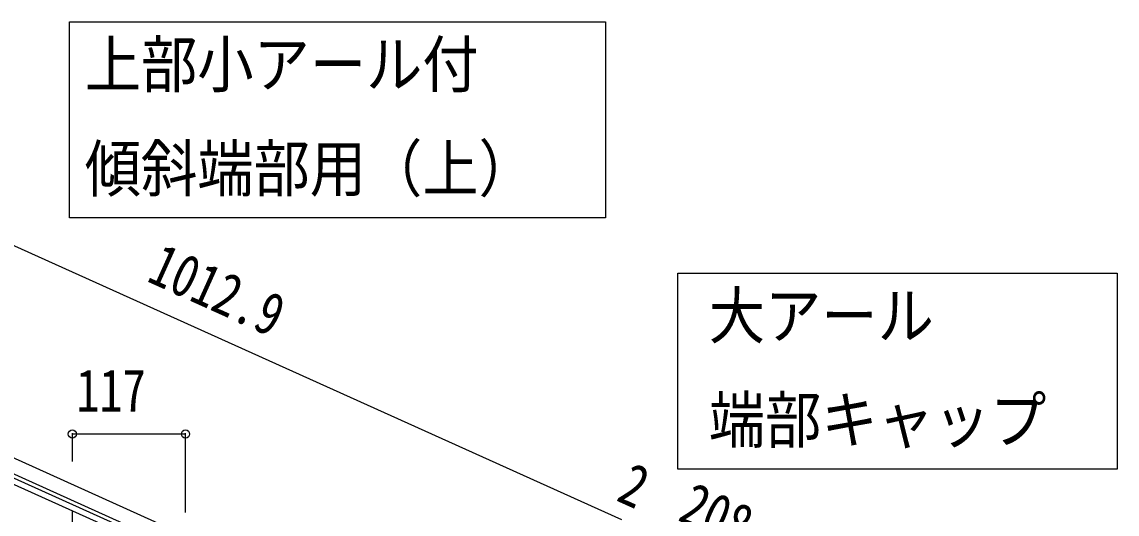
# Model space of a CAD drawing. Units: millimetres, scale not verified. Extents: x -4015 to 4015, y -2862 to 2860.
# Drawn here: x 760 to 1894, y -1006 to -496 of the extents above; entities that cross this region are included whole.
import ezdxf
from ezdxf.enums import TextEntityAlignment as Align

# ---------------------------------------------------------------- set-up
doc = ezdxf.new("R2010")
doc.units = ezdxf.units.MM
doc.header["$LTSCALE"] = 10
doc.layers.add('0-3_YKK_A1', color=4, linetype='Continuous')
doc.layers.add('0-4_YKK_D', color=6, linetype='Continuous')
doc.styles.add('ＭＳ ゴシック', font='')
doc.styles.get('ＭＳ ゴシック').set_extended_font_data('MS Gothic')

msp = doc.modelspace()

# ---------------------------------------------------------------- linework, layer by layer
at = {"layer": '0-3_YKK_A1'}
for p, q in [((450.01, -811.75), (1299.27, -1193.96)), ((443.85, -825.43), (1293.11, -1207.64)), ((1246.79, -1191.17), (537.99, -872.18)), ((1244.32, -1196.65), (535.53, -877.65)), ((812.69, -1186.33), (812.69, -1002.39))]:
    msp.add_line(p, q, dxfattribs=at)
for points in [[(1364.21, -496.47), (1364.21, -699.01), (809.65, -699.01), (809.65, -496.47)], [(1893.66, -756.53), (1893.66, -959.08), (1439.1, -959.08), (1439.1, -756.53)]]:
    msp.add_lwpolyline(points, close=True, dxfattribs=at)
at = {"layer": '0-4_YKK_D'}
for p, q in [((1381.36, -1011.54), (457.69, -595.85)), ((812.69, -951.39), (812.69, -921.82)), ((929.69, -922.82), (812.69, -922.82)), ((929.69, -1004.04), (929.69, -921.82))]:
    msp.add_line(p, q, dxfattribs=at)
for centre in [(812.69, -922.82), (929.69, -922.82)]:
    msp.add_circle(centre, 4.25, dxfattribs=at)

# ---------------------------------------------------------------- texts
at = {"layer": '0-3_YKK_A1', "style": 'ＭＳ ゴシック', "width": 0.9}
for s, p in [('上部小アール付', (825.48, -578.28)), ('傾斜端部用（上）', (825.48, -686.08)), ('大アール', (1471.23, -838.35)), ('端部キャップ', (1471.23, -946.14))]:
    msp.add_text(s, height=47.42, dxfattribs=at).set_placement(p, align=Align.BOTTOM_LEFT)
at = {"layer": '0-4_YKK_D', "style": 'ＭＳ ゴシック', "width": 0.8}
for s, rotation, p in [('1012.9', 335.77, (882.79, -776.2)), ('2', 335.77, (1368.7, -1003.14)), ('208', 335.8, (1432.44, -1023.58))]:
    msp.add_text(s, height=43.99, rotation=rotation, dxfattribs=at).set_placement(p, align=Align.BOTTOM_LEFT)
msp.add_text('117', height=43.99, dxfattribs=at).set_placement((816.79, -912.82), align=Align.BOTTOM_LEFT)

doc.saveas('drawing.dxf')
